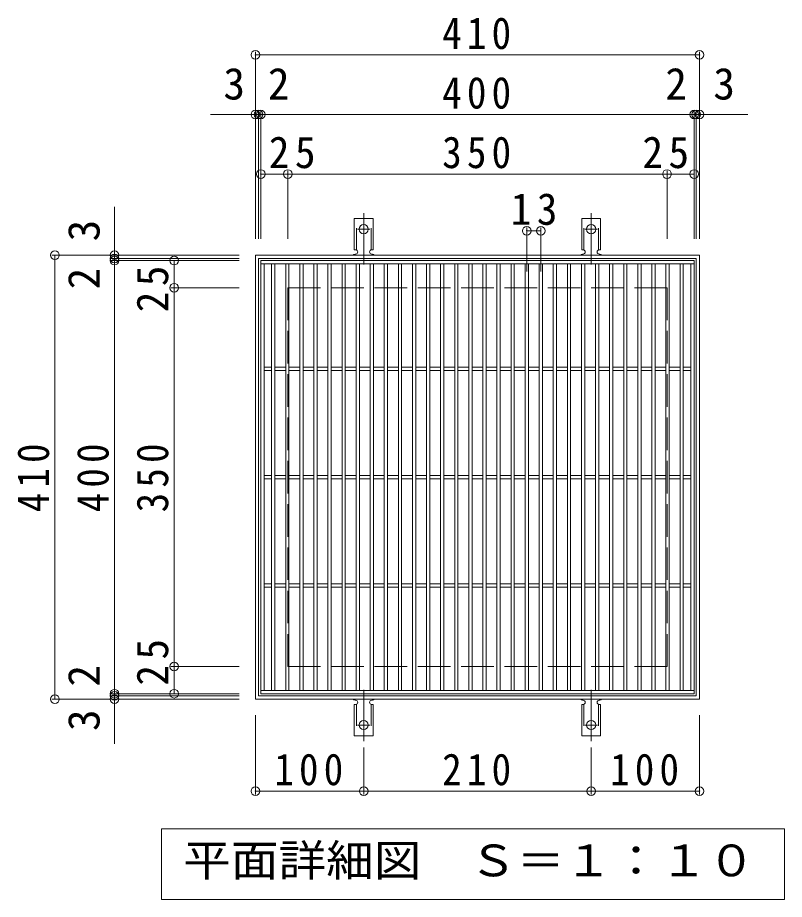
# Model space of a CAD drawing. Units: millimetres, scale not verified. Extents: x -1590 to 1607, y -1369 to 1143.
# Drawn here: x -438 to 270, y 329 to 1143 of the extents above; entities that cross this region are included whole.
import ezdxf
from ezdxf.enums import TextEntityAlignment as Align

# ---------------------------------------------------------------- set-up
doc = ezdxf.new("R2010")
doc.units = ezdxf.units.MM
doc.header["$LTSCALE"] = 10
doc.header["$PDMODE"] = 32
doc.header["$PDSIZE"] = 8
for name, pattern in [('CHAIN2', [12, 9, -1, 1, -1]), ('DASHED2', [3, 2, -1]), ('DASHED3', [4, 3, -1])]:
    doc.linetypes.add(name, pattern=pattern)
for name, color, linetype, lineweight in [('C-1', 2, 'Continuous', 9), ('C-2', 3, 'Continuous', 9), ('C-4', 7, 'Continuous', 9), ('C-5', 7, 'Continuous', 9), ('C-A', 3, 'Continuous', 9)]:
    doc.layers.add(name, color=color, linetype=linetype, lineweight=lineweight)
doc.styles.add('ＭＳ ゴシック', font='')
doc.styles.get('ＭＳ ゴシック').set_extended_font_data('MS Gothic')

msp = doc.modelspace()

# ---------------------------------------------------------------- linework, layer by layer
at = {"layer": 'C-1'}
for points in [[(-218.54, 514.04), (-218.54, 924.04), (191.46, 924.04), (191.46, 514.04)], [(-215.54, 517.04), (-215.54, 921.04), (188.46, 921.04), (188.46, 517.04)]]:
    msp.add_lwpolyline(points, close=True, dxfattribs=at)
at = {"layer": 'C-1', "linetype": 'DASHED3'}
msp.add_lwpolyline([(-188.54, 544.04), (-188.54, 894.04), (161.46, 894.04), (161.46, 544.04)], close=True, dxfattribs=at)
at = {"layer": 'C-2'}
for p, q in [((-213.54, 919.04), (-213.54, 519.04)), ((-213.54, 919.04), (186.46, 919.04)), ((-213.54, 916.04), (186.46, 916.04)), ((-210.54, 916.04), (-210.54, 522.04)), ((-203.54, 916.04), (-203.54, 522.04)), ((-200.54, 916.04), (-200.54, 522.04)), ((-190.54, 916.04), (-190.54, 522.04)), ((-187.54, 916.04), (-187.54, 522.04)), ((-177.54, 916.04), (-177.54, 522.04)), ((-174.54, 916.04), (-174.54, 522.04)), ((-164.54, 916.04), (-164.54, 522.04)), ((-161.54, 916.04), (-161.54, 522.04)), ((-151.54, 916.04), (-151.54, 522.04)), ((-148.54, 916.04), (-148.54, 522.04)), ((-138.54, 916.04), (-138.54, 522.04)), ((-135.54, 916.04), (-135.54, 522.04)), ((-125.54, 916.04), (-125.54, 522.04)), ((-122.54, 916.04), (-122.54, 522.04)), ((-112.54, 916.04), (-112.54, 522.04)), ((-109.54, 916.04), (-109.54, 522.04)), ((-99.54, 916.04), (-99.54, 522.04)), ((-96.54, 916.04), (-96.54, 522.04)), ((-86.54, 916.04), (-86.54, 522.04)), ((-83.54, 916.04), (-83.54, 522.04)), ((-73.54, 916.04), (-73.54, 522.04)), ((-70.54, 916.04), (-70.54, 522.04)), ((-60.54, 916.04), (-60.54, 522.04)), ((-57.54, 916.04), (-57.54, 522.04)), ((-47.54, 916.04), (-47.54, 522.04)), ((-44.54, 916.04), (-44.54, 522.04)), ((-34.54, 916.04), (-34.54, 522.04)), ((-31.54, 916.04), (-31.54, 522.04)), ((-21.54, 916.04), (-21.54, 522.04)), ((-18.54, 916.04), (-18.54, 522.04)), ((-8.54, 916.04), (-8.54, 522.04)), ((-5.54, 916.04), (-5.54, 522.04)), ((4.46, 916.04), (4.46, 522.04)), ((7.46, 916.04), (7.46, 522.04)), ((17.46, 916.04), (17.46, 522.04)), ((20.46, 916.04), (20.46, 522.04)), ((30.46, 916.04), (30.46, 522.04)), ((33.46, 916.04), (33.46, 522.04)), ((43.46, 916.04), (43.46, 522.04)), ((46.46, 916.04), (46.46, 522.04)), ((56.46, 916.04), (56.46, 522.04)), ((59.46, 916.04), (59.46, 522.04)), ((69.46, 916.04), (69.46, 522.04)), ((72.46, 916.04), (72.46, 522.04)), ((82.46, 916.04), (82.46, 522.04)), ((85.46, 916.04), (85.46, 522.04)), ((95.46, 916.04), (95.46, 522.04)), ((98.46, 916.04), (98.46, 522.04)), ((108.46, 916.04), (108.46, 522.04)), ((111.46, 916.04), (111.46, 522.04)), ((121.46, 916.04), (121.46, 522.04)), ((124.46, 916.04), (124.46, 522.04)), ((134.46, 916.04), (134.46, 522.04)), ((137.46, 916.04), (137.46, 522.04)), ((147.46, 916.04), (147.46, 522.04)), ((150.46, 916.04), (150.46, 522.04)), ((160.46, 916.04), (160.46, 522.04)), ((163.46, 916.04), (163.46, 522.04)), ((173.46, 916.04), (173.46, 522.04)), ((176.46, 916.04), (176.46, 522.04)), ((183.46, 916.04), (183.46, 522.04)), ((186.46, 519.04), (186.46, 919.04)), ((-203.54, 820.54), (-210.54, 820.54)), ((-203.54, 817.54), (-210.54, 817.54)), ((-190.54, 820.54), (-200.54, 820.54)), ((-190.54, 817.54), (-200.54, 817.54)), ((-177.54, 820.54), (-187.54, 820.54)), ((-177.54, 817.54), (-187.54, 817.54)), ((-164.54, 820.54), (-174.54, 820.54)), ((-164.54, 817.54), (-174.54, 817.54)), ((-151.54, 820.54), (-161.54, 820.54)), ((-151.54, 817.54), (-161.54, 817.54)), ((-138.54, 820.54), (-148.54, 820.54)), ((-138.54, 817.54), (-148.54, 817.54)), ((-125.54, 820.54), (-135.54, 820.54)), ((-125.54, 817.54), (-135.54, 817.54)), ((-112.54, 820.54), (-122.54, 820.54)), ((-112.54, 817.54), (-122.54, 817.54)), ((-99.54, 820.54), (-109.54, 820.54)), ((-99.54, 817.54), (-109.54, 817.54)), ((-86.54, 820.54), (-96.54, 820.54)), ((-86.54, 817.54), (-96.54, 817.54)), ((-73.54, 820.54), (-83.54, 820.54)), ((-73.54, 817.54), (-83.54, 817.54)), ((-60.54, 820.54), (-70.54, 820.54)), ((-60.54, 817.54), (-70.54, 817.54)), ((-47.54, 820.54), (-57.54, 820.54)), ((-47.54, 817.54), (-57.54, 817.54)), ((-34.54, 820.54), (-44.54, 820.54)), ((-34.54, 817.54), (-44.54, 817.54)), ((-21.54, 820.54), (-31.54, 820.54)), ((-21.54, 817.54), (-31.54, 817.54)), ((-8.54, 820.54), (-18.54, 820.54)), ((-8.54, 817.54), (-18.54, 817.54)), ((4.46, 820.54), (-5.54, 820.54)), ((4.46, 817.54), (-5.54, 817.54)), ((17.46, 820.54), (7.46, 820.54)), ((17.46, 817.54), (7.46, 817.54)), ((30.46, 820.54), (20.46, 820.54)), ((30.46, 817.54), (20.46, 817.54)), ((43.46, 820.54), (33.46, 820.54)), ((43.46, 817.54), (33.46, 817.54)), ((56.46, 820.54), (46.46, 820.54)), ((56.46, 817.54), (46.46, 817.54)), ((69.46, 820.54), (59.46, 820.54)), ((69.46, 817.54), (59.46, 817.54)), ((82.46, 820.54), (72.46, 820.54)), ((82.46, 817.54), (72.46, 817.54)), ((95.46, 820.54), (85.46, 820.54)), ((95.46, 817.54), (85.46, 817.54)), ((108.46, 820.54), (98.46, 820.54)), ((108.46, 817.54), (98.46, 817.54)), ((121.46, 820.54), (111.46, 820.54)), ((121.46, 817.54), (111.46, 817.54)), ((134.46, 820.54), (124.46, 820.54)), ((134.46, 817.54), (124.46, 817.54)), ((147.46, 820.54), (137.46, 820.54)), ((147.46, 817.54), (137.46, 817.54)), ((160.46, 820.54), (150.46, 820.54)), ((160.46, 817.54), (150.46, 817.54)), ((173.46, 820.54), (163.46, 820.54)), ((173.46, 817.54), (163.46, 817.54)), ((183.46, 820.54), (176.46, 820.54)), ((183.46, 817.54), (176.46, 817.54)), ((-203.54, 720.54), (-210.54, 720.54)), ((-203.54, 717.54), (-210.54, 717.54)), ((-190.54, 720.54), (-200.54, 720.54)), ((-190.54, 717.54), (-200.54, 717.54)), ((-177.54, 720.54), (-187.54, 720.54)), ((-177.54, 717.54), (-187.54, 717.54)), ((-164.54, 720.54), (-174.54, 720.54)), ((-164.54, 717.54), (-174.54, 717.54)), ((-151.54, 720.54), (-161.54, 720.54)), ((-151.54, 717.54), (-161.54, 717.54)), ((-138.54, 720.54), (-148.54, 720.54)), ((-138.54, 717.54), (-148.54, 717.54)), ((-125.54, 720.54), (-135.54, 720.54)), ((-125.54, 717.54), (-135.54, 717.54)), ((-112.54, 720.54), (-122.54, 720.54)), ((-112.54, 717.54), (-122.54, 717.54)), ((-99.54, 720.54), (-109.54, 720.54)), ((-99.54, 717.54), (-109.54, 717.54)), ((-86.54, 720.54), (-96.54, 720.54)), ((-86.54, 717.54), (-96.54, 717.54)), ((-73.54, 720.54), (-83.54, 720.54)), ((-73.54, 717.54), (-83.54, 717.54)), ((-60.54, 720.54), (-70.54, 720.54)), ((-60.54, 717.54), (-70.54, 717.54)), ((-47.54, 720.54), (-57.54, 720.54)), ((-47.54, 717.54), (-57.54, 717.54)), ((-34.54, 720.54), (-44.54, 720.54)), ((-34.54, 717.54), (-44.54, 717.54)), ((-21.54, 720.54), (-31.54, 720.54)), ((-21.54, 717.54), (-31.54, 717.54)), ((-8.54, 720.54), (-18.54, 720.54)), ((-8.54, 717.54), (-18.54, 717.54)), ((4.46, 720.54), (-5.54, 720.54)), ((4.46, 717.54), (-5.54, 717.54)), ((17.46, 720.54), (7.46, 720.54)), ((17.46, 717.54), (7.46, 717.54)), ((30.46, 720.54), (20.46, 720.54)), ((30.46, 717.54), (20.46, 717.54)), ((43.46, 720.54), (33.46, 720.54)), ((43.46, 717.54), (33.46, 717.54)), ((56.46, 720.54), (46.46, 720.54)), ((56.46, 717.54), (46.46, 717.54)), ((69.46, 720.54), (59.46, 720.54)), ((69.46, 717.54), (59.46, 717.54)), ((82.46, 720.54), (72.46, 720.54)), ((82.46, 717.54), (72.46, 717.54)), ((95.46, 720.54), (85.46, 720.54)), ((95.46, 717.54), (85.46, 717.54)), ((108.46, 720.54), (98.46, 720.54)), ((108.46, 717.54), (98.46, 717.54)), ((121.46, 720.54), (111.46, 720.54)), ((121.46, 717.54), (111.46, 717.54)), ((134.46, 720.54), (124.46, 720.54)), ((134.46, 717.54), (124.46, 717.54)), ((147.46, 720.54), (137.46, 720.54)), ((147.46, 717.54), (137.46, 717.54)), ((160.46, 720.54), (150.46, 720.54)), ((160.46, 717.54), (150.46, 717.54)), ((173.46, 720.54), (163.46, 720.54)), ((173.46, 717.54), (163.46, 717.54)), ((183.46, 720.54), (176.46, 720.54)), ((183.46, 717.54), (176.46, 717.54)), ((-203.54, 620.54), (-210.54, 620.54)), ((-190.54, 620.54), (-200.54, 620.54)), ((-177.54, 620.54), (-187.54, 620.54)), ((-164.54, 620.54), (-174.54, 620.54)), ((-151.54, 620.54), (-161.54, 620.54)), ((-138.54, 620.54), (-148.54, 620.54)), ((-125.54, 620.54), (-135.54, 620.54)), ((-112.54, 620.54), (-122.54, 620.54)), ((-99.54, 620.54), (-109.54, 620.54)), ((-86.54, 620.54), (-96.54, 620.54)), ((-73.54, 620.54), (-83.54, 620.54)), ((-60.54, 620.54), (-70.54, 620.54)), ((-47.54, 620.54), (-57.54, 620.54)), ((-34.54, 620.54), (-44.54, 620.54)), ((-21.54, 620.54), (-31.54, 620.54)), ((-8.54, 620.54), (-18.54, 620.54)), ((4.46, 620.54), (-5.54, 620.54)), ((17.46, 620.54), (7.46, 620.54)), ((30.46, 620.54), (20.46, 620.54)), ((43.46, 620.54), (33.46, 620.54)), ((56.46, 620.54), (46.46, 620.54)), ((69.46, 620.54), (59.46, 620.54)), ((82.46, 620.54), (72.46, 620.54)), ((95.46, 620.54), (85.46, 620.54)), ((108.46, 620.54), (98.46, 620.54)), ((121.46, 620.54), (111.46, 620.54)), ((134.46, 620.54), (124.46, 620.54)), ((147.46, 620.54), (137.46, 620.54)), ((160.46, 620.54), (150.46, 620.54)), ((173.46, 620.54), (163.46, 620.54)), ((183.46, 620.54), (176.46, 620.54)), ((-203.54, 617.54), (-210.54, 617.54)), ((-190.54, 617.54), (-200.54, 617.54)), ((-177.54, 617.54), (-187.54, 617.54)), ((-164.54, 617.54), (-174.54, 617.54)), ((-151.54, 617.54), (-161.54, 617.54)), ((-138.54, 617.54), (-148.54, 617.54)), ((-125.54, 617.54), (-135.54, 617.54)), ((-112.54, 617.54), (-122.54, 617.54)), ((-99.54, 617.54), (-109.54, 617.54)), ((-86.54, 617.54), (-96.54, 617.54)), ((-73.54, 617.54), (-83.54, 617.54)), ((-60.54, 617.54), (-70.54, 617.54)), ((-47.54, 617.54), (-57.54, 617.54)), ((-34.54, 617.54), (-44.54, 617.54)), ((-21.54, 617.54), (-31.54, 617.54)), ((-8.54, 617.54), (-18.54, 617.54)), ((4.46, 617.54), (-5.54, 617.54)), ((17.46, 617.54), (7.46, 617.54)), ((30.46, 617.54), (20.46, 617.54)), ((43.46, 617.54), (33.46, 617.54)), ((56.46, 617.54), (46.46, 617.54)), ((69.46, 617.54), (59.46, 617.54)), ((82.46, 617.54), (72.46, 617.54)), ((95.46, 617.54), (85.46, 617.54)), ((108.46, 617.54), (98.46, 617.54)), ((121.46, 617.54), (111.46, 617.54)), ((134.46, 617.54), (124.46, 617.54)), ((147.46, 617.54), (137.46, 617.54)), ((160.46, 617.54), (150.46, 617.54)), ((173.46, 617.54), (163.46, 617.54)), ((183.46, 617.54), (176.46, 617.54)), ((-213.54, 522.04), (186.46, 522.04)), ((-213.54, 519.04), (186.46, 519.04))]:
    msp.add_line(p, q, dxfattribs=at)
at = {"layer": 'C-4'}
for p, q in [((-218.54, 939.04), (-218.54, 1112.04)), ((-218.54, 1109.04), (191.46, 1109.04)), ((191.46, 939.04), (191.46, 1112.04)), ((-259.86, 1054.04), (236.21, 1054.04)), ((-215.54, 939.04), (-215.54, 1057.04)), ((-213.54, 939.04), (-213.54, 1057.04)), ((186.46, 939.04), (186.46, 1057.04)), ((188.46, 939.04), (188.46, 1057.04)), ((-188.54, 939.04), (-188.54, 1002.04)), ((161.46, 939.04), (161.46, 1002.04)), ((-213.54, 999.04), (186.46, 999.04)), ((-348.54, 472.72), (-348.54, 968.79)), ((31.96, 909.04), (31.96, 949.63)), ((31.96, 946.63), (44.96, 946.63)), ((44.96, 909.04), (44.96, 949.63)), ((-233.54, 924.04), (-406.54, 924.04)), ((-403.54, 514.04), (-403.54, 924.04)), ((-233.54, 921.04), (-351.54, 921.04)), ((-233.54, 919.04), (-351.54, 919.04)), ((-293.54, 519.04), (-293.54, 919.04)), ((-233.54, 894.04), (-296.54, 894.04)), ((-233.54, 544.04), (-296.54, 544.04)), ((-233.54, 514.04), (-406.54, 514.04)), ((-233.54, 519.04), (-351.54, 519.04)), ((-233.54, 517.04), (-351.54, 517.04)), ((-218.54, 499.04), (-218.54, 426.04)), ((191.46, 499.04), (191.46, 426.04)), ((-118.54, 469.32), (-118.54, 426.04)), ((91.46, 469.32), (91.46, 426.04)), ((-218.54, 429.04), (-118.54, 429.04)), ((-118.54, 429.04), (91.46, 429.04)), ((91.46, 429.04), (191.46, 429.04))]:
    msp.add_line(p, q, dxfattribs=at)
for p in [(-218.54, 1109.04), (191.46, 1109.04), (-218.54, 1054.04), (-215.54, 1054.04), (-213.54, 1054.04), (186.46, 1054.04), (188.46, 1054.04), (191.46, 1054.04), (-213.54, 999.04), (-188.54, 999.04), (161.46, 999.04), (186.46, 999.04), (31.96, 946.63), (44.96, 946.63), (-403.54, 924.04), (-348.54, 924.04), (-348.54, 921.04), (-348.54, 919.04), (-293.54, 919.04), (-293.54, 894.04), (-293.54, 544.04), (-348.54, 519.04), (-293.54, 519.04), (-403.54, 514.04), (-348.54, 517.04), (-348.54, 514.04), (-218.54, 429.04), (-118.54, 429.04), (91.46, 429.04), (191.46, 429.04)]:
    msp.add_point(p, dxfattribs=at)
at = {"layer": 'C-5'}
msp.add_lwpolyline([(-305.21, 329.04), (-305.21, 394.04), (269.79, 394.04), (269.79, 329.04)], close=True, dxfattribs=at)
at = {"layer": 'C-A', "color": 7, "linetype": 'CHAIN2'}
for p, q in [((-118.54, 915.57), (-118.54, 962.97)), ((91.46, 915.57), (91.46, 962.97)), ((-124.32, 948.04), (-112.77, 948.04)), ((85.68, 948.04), (97.23, 948.04)), ((-118.54, 522.51), (-118.54, 475.11)), ((91.46, 522.51), (91.46, 475.11)), ((-124.32, 490.04), (-112.77, 490.04)), ((85.68, 490.04), (97.23, 490.04))]:
    msp.add_line(p, q, dxfattribs=at)
at = {"layer": 'C-A'}
for p, q in [((-127.29, 929.04), (-127.29, 958.04)), ((-109.79, 958.04), (-127.29, 958.04)), ((-109.79, 929.04), (-109.79, 958.04)), ((82.71, 929.04), (82.71, 958.04)), ((100.21, 958.04), (82.71, 958.04)), ((100.21, 929.04), (100.21, 958.04)), ((-127.29, 929.04), (-126.04, 929.04)), ((-109.79, 929.04), (-111.04, 929.04)), ((82.71, 929.04), (83.96, 929.04)), ((100.21, 929.04), (98.96, 929.04)), ((-126.54, 925.04), (-126.04, 925.04)), ((-111.05, 925.04), (-110.53, 925.04)), ((83.46, 925.04), (83.96, 925.04)), ((98.95, 925.04), (99.47, 925.04)), ((-127.29, 509.04), (-126.04, 509.04)), ((-127.29, 509.04), (-127.29, 480.04)), ((-126.54, 513.04), (-126.04, 513.04)), ((-111.05, 513.04), (-110.53, 513.04)), ((-109.79, 509.04), (-111.04, 509.04)), ((-109.79, 509.04), (-109.79, 480.04)), ((82.71, 509.04), (83.96, 509.04)), ((82.71, 509.04), (82.71, 480.04)), ((83.46, 513.04), (83.96, 513.04)), ((98.95, 513.04), (99.47, 513.04)), ((100.21, 509.04), (98.96, 509.04)), ((100.21, 509.04), (100.21, 480.04)), ((-109.79, 480.04), (-127.29, 480.04)), ((100.21, 480.04), (82.71, 480.04))]:
    msp.add_line(p, q, dxfattribs=at)
at = {"layer": 'C-A', "linetype": 'DASHED2'}
for p, q in [((-125.29, 928.89), (-125.29, 958.04)), ((-111.79, 928.89), (-111.79, 958.04)), ((84.71, 928.89), (84.71, 958.04)), ((98.21, 928.89), (98.21, 958.04)), ((-125.29, 509.19), (-125.29, 480.04)), ((-111.79, 509.19), (-111.79, 480.04)), ((84.71, 509.19), (84.71, 480.04)), ((98.21, 509.19), (98.21, 480.04))]:
    msp.add_line(p, q, dxfattribs=at)
at = {"layer": 'C-A'}
for centre in [(-118.54, 948.04), (91.46, 948.04), (-118.54, 490.04), (91.46, 490.04)]:
    msp.add_circle(centre, 4.25, dxfattribs=at)
for centre, start, end in [((-126.04, 927.04), 270, 90), ((-111.04, 927.04), 90, 269.8667), ((83.96, 927.04), 270, 90), ((98.96, 927.04), 90, 269.8667), ((-126.54, 923.04), 90.27596, 150.00047), ((-110.54, 923.04), 29.99927, 89.75836), ((83.46, 923.04), 90.27596, 150.00047), ((99.46, 923.04), 29.99927, 89.75836), ((-126.54, 515.04), 209.99951, 269.72403), ((-110.54, 515.04), 270.24162, 330.00072), ((83.46, 515.04), 209.99951, 269.72403), ((99.46, 515.04), 270.24162, 330.00072), ((-126.04, 511.04), 270, 90), ((-111.04, 511.04), 90.13329, 270), ((83.96, 511.04), 270, 90), ((98.96, 511.04), 90.13329, 270)]:
    msp.add_arc(centre, 2, start, end, dxfattribs=at)

# ---------------------------------------------------------------- texts
at = {"layer": 'C-4', "color": 2, "style": 'ＭＳ ゴシック'}
for s, p in [('3', (-248.06, 1059.04)), ('2', (-206.97, 1059.04)), ('2', (159.89, 1059.04)), ('3', (204.23, 1059.04))]:
    msp.add_text(s, height=29.33, dxfattribs=at).set_placement(p, align=Align.BOTTOM_LEFT)
for s, p in [('3', (-353.54, 936.81)), ('2', (-353.54, 892.47)), ('2', (-353.54, 525.61)), ('3', (-353.54, 484.52))]:
    msp.add_text(s, height=29.33, rotation=90, dxfattribs=at).set_placement(p, align=Align.BOTTOM_LEFT)
at = {"layer": 'C-4', "color": 2, "char_height": 29.33, "attachment_point": 7, "style": 'ＭＳ ゴシック'}
for s, insert in [('\\T1.27;\\W0.9;410', (-46.04, 1114.04)), ('\\T1.27;\\W0.9;400', (-46.04, 1059.04)), ('\\T1.27;\\W0.95;25', (-206.08, 1004.04)), ('\\T1.27;\\W0.9;350', (-46.04, 1004.04)), ('\\T1.27;\\W0.95;25', (138.78, 1004.04)), ('\\T1.27;\\W0.95;13', (17.21, 951.63)), ('\\T1.27;\\W0.9;100', (-201.04, 434.04)), ('\\T1.27;\\W0.9;210', (-46.04, 434.04)), ('\\T1.27;\\W0.9;100', (108.96, 434.04))]:
    msp.add_mtext(s, dxfattribs=dict(at, insert=insert))
at = {"layer": 'C-4', "color": 2, "char_height": 29.33, "attachment_point": 7, "rotation": 90, "style": 'ＭＳ ゴシック'}
for s, insert in [('\\T1.27;\\W0.95;25', (-298.54, 871.36)), ('\\T1.27;\\W0.9;410', (-408.54, 686.54)), ('\\T1.27;\\W0.9;400', (-353.54, 686.54)), ('\\T1.27;\\W0.9;350', (-298.54, 686.54)), ('\\T1.27;\\W0.95;25', (-298.54, 526.5))]:
    msp.add_mtext(s, dxfattribs=dict(at, insert=insert))
at = {"layer": 'C-5', "color": 2, "style": 'ＭＳ ゴシック', "width": 1.1}
msp.add_text('平面詳細図\u3000Ｓ＝１：１０', height=29.33, dxfattribs=at).set_placement((-285.21, 341.54), align=Align.BOTTOM_LEFT)

doc.saveas('drawing.dxf')
